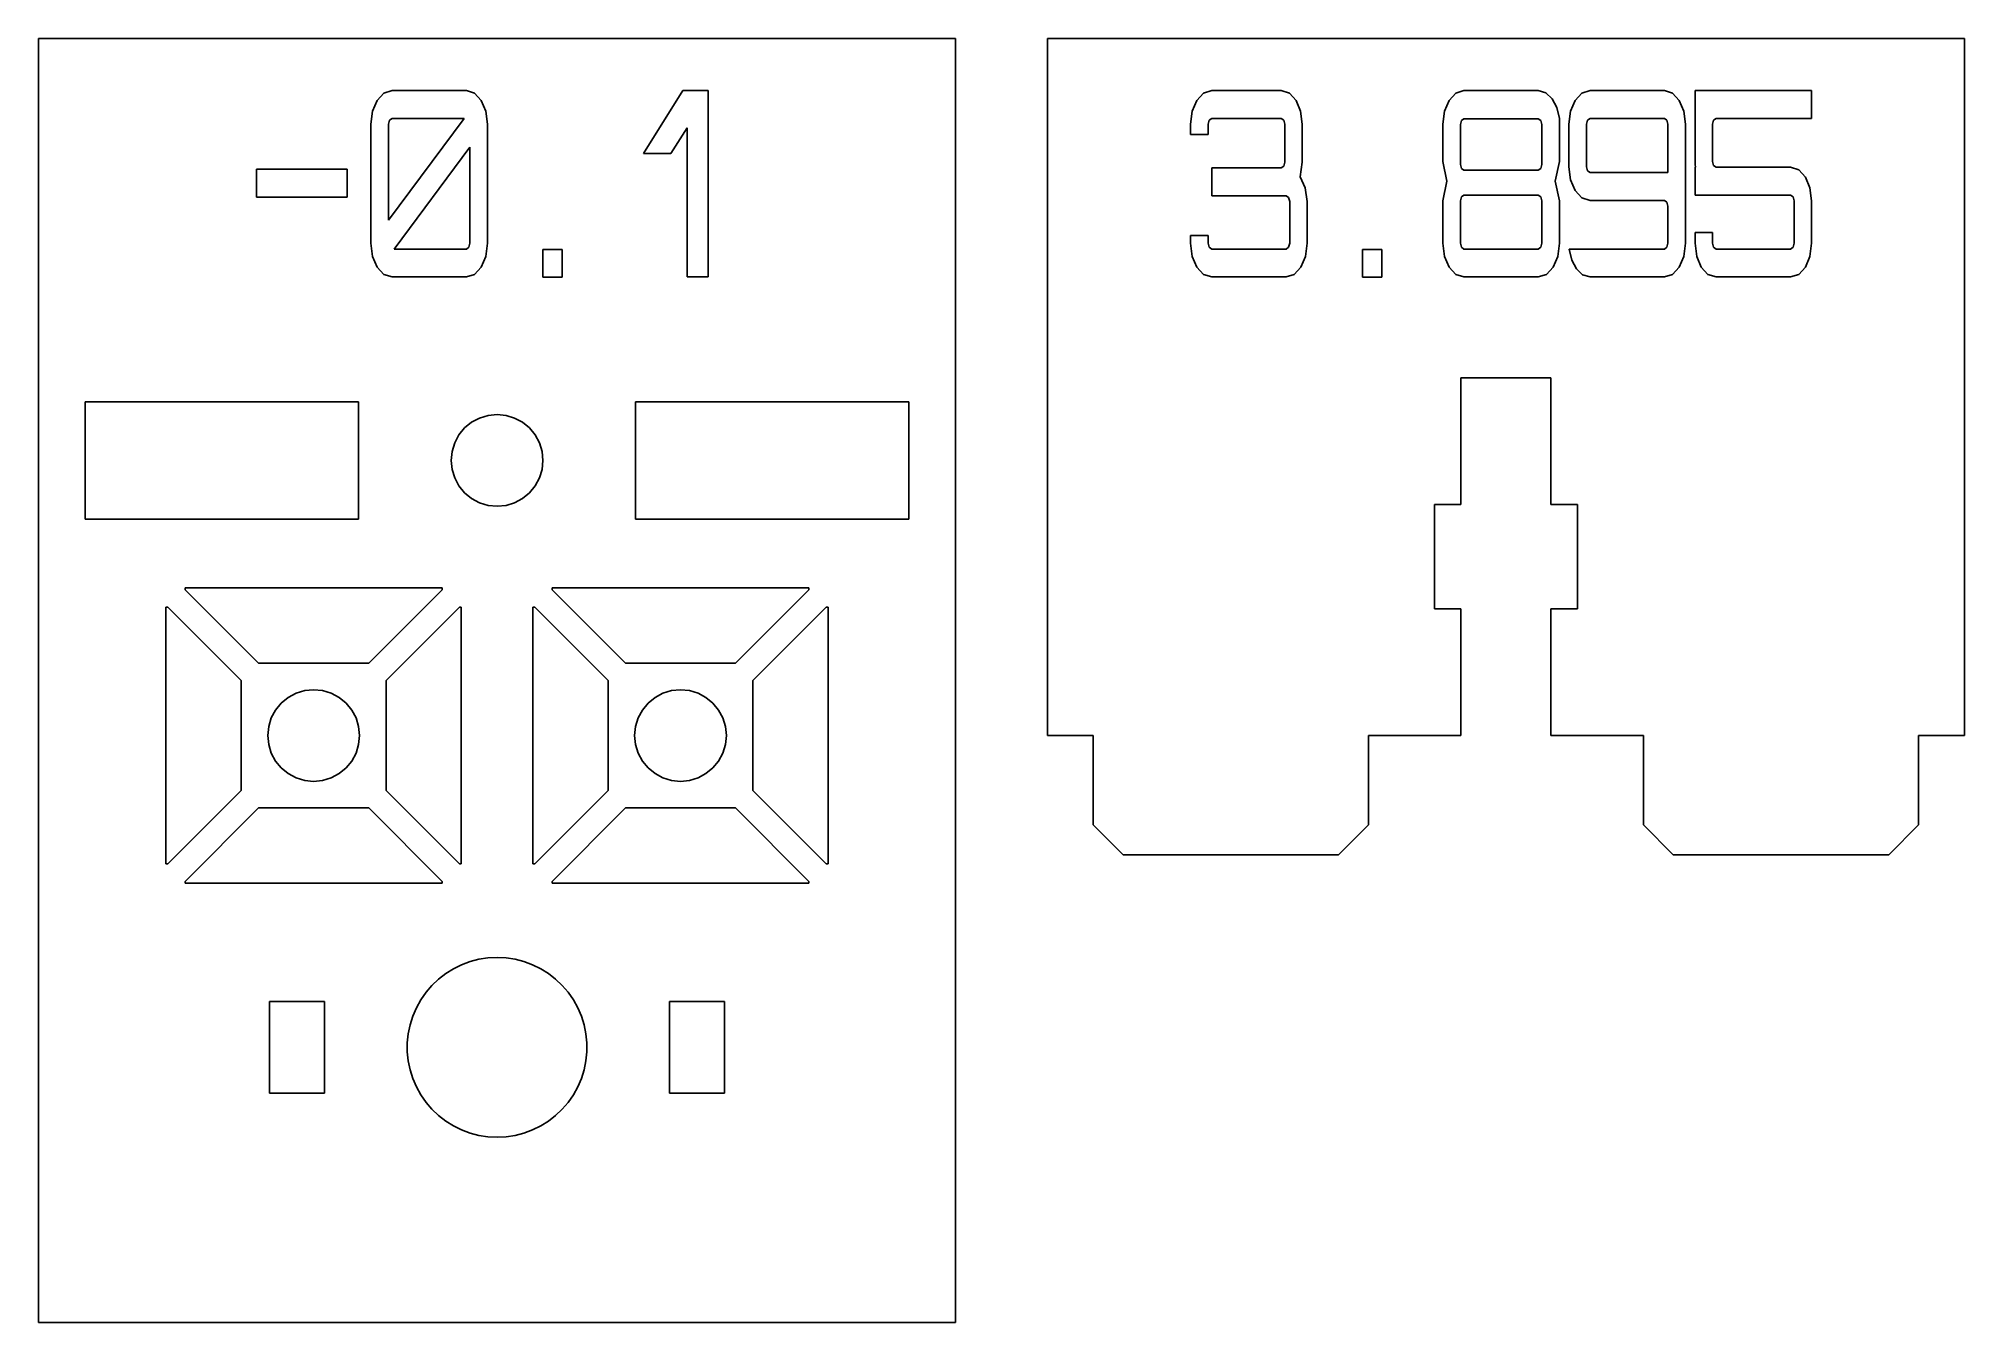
# Model space of a CAD drawing. Header units: metres. Extents: x -55 to 50, y -77 to -7.
import ezdxf

# ---------------------------------------------------------------- set-up
doc = ezdxf.new("R2010")
doc.units = ezdxf.units.M

msp = doc.modelspace()

# ---------------------------------------------------------------- linework, layer by layer
for p, q in [((-5, -7), (-55, -7)), ((-55, -7), (-55, -77)), ((-5, -77), (-5, -7)), ((50, -7), (0, -7)), ((0, -7), (0, -45)), ((50, -45), (50, -7)), ((-36.7871, -10.9619), (-36.5393, -10.376)), ((-36.5393, -10.376), (-36.1731, -9.98047)), ((-36.1731, -9.98047), (-35.7275, -9.84009)), ((-35.7275, -9.84009), (-31.6711, -9.84009)), ((-31.6711, -9.84009), (-31.2256, -9.98047)), ((-31.2256, -9.98047), (-30.8594, -10.376)), ((-30.8594, -10.376), (-30.6128, -10.9619)), ((-22.0251, -13.269), (-19.8682, -9.84009)), ((-19.8682, -9.84009), (-18.4973, -9.84009)), ((-18.4973, -9.84009), (-18.4973, -20)), ((7.90039, -10.9619), (8.14819, -10.376)), ((8.14819, -10.376), (8.5144, -9.98047)), ((8.5144, -9.98047), (8.95996, -9.84009)), ((8.95996, -9.84009), (12.7515, -9.84009)), ((12.7515, -9.84009), (13.197, -9.98047)), ((13.197, -9.98047), (13.5632, -10.376)), ((13.5632, -10.376), (13.8098, -10.9619)), ((21.6504, -10.9619), (21.8982, -10.376)), ((21.8982, -10.376), (22.2644, -9.98047)), ((22.2644, -9.98047), (22.71, -9.84009)), ((22.71, -9.84009), (26.7664, -9.84009)), ((26.7664, -9.84009), (27.1716, -9.95972)), ((27.1716, -9.95972), (27.5159, -10.2844)), ((27.5159, -10.2844), (27.7722, -10.7642)), ((28.5266, -10.9619), (28.7732, -10.376)), ((28.7732, -10.376), (29.1394, -9.98047)), ((29.1394, -9.98047), (29.585, -9.84009)), ((29.585, -9.84009), (33.6414, -9.84009)), ((33.6414, -9.84009), (34.0869, -9.98047)), ((34.0869, -9.98047), (34.4531, -10.376)), ((34.4531, -10.376), (34.6997, -10.9619)), ((35.3125, -13.7061), (35.3125, -9.84009)), ((35.3125, -9.84009), (41.6626, -9.84009)), ((41.6626, -9.84009), (41.6626, -11.3635)), ((-36.875, -11.6736), (-36.7871, -10.9619)), ((-35.9216, -16.9092), (-31.7944, -11.3635)), ((-35.8643, -11.4551), (-35.9216, -11.6736)), ((-35.7275, -11.3635), (-35.8643, -11.4551)), ((-31.7944, -11.3635), (-35.7275, -11.3635)), ((-30.6128, -10.9619), (-30.5249, -11.6736)), ((7.8125, -11.6736), (7.90039, -10.9619)), ((8.82324, -11.4551), (8.76587, -11.6736)), ((8.95996, -11.3635), (8.82324, -11.4551)), ((12.7515, -11.3635), (8.95996, -11.3635)), ((12.8882, -11.4551), (12.7515, -11.3635)), ((12.9456, -11.6736), (12.8882, -11.4551)), ((13.8098, -10.9619), (13.8977, -11.6736)), ((21.5625, -11.6736), (21.6504, -10.9619)), ((22.5732, -11.4697), (22.5159, -11.6882)), ((22.71, -11.3782), (22.5732, -11.4697)), ((26.7664, -11.3782), (22.71, -11.3782)), ((26.9031, -11.4697), (26.7664, -11.3782)), ((26.9604, -11.6882), (26.9031, -11.4697)), ((27.7722, -10.7642), (27.9126, -11.3635)), ((27.9126, -11.3635), (27.9126, -13.7061)), ((28.4375, -11.6736), (28.5266, -10.9619)), ((29.4482, -11.4551), (29.3909, -11.6736)), ((29.585, -11.3635), (29.4482, -11.4551)), ((33.6414, -11.3635), (29.585, -11.3635)), ((33.7781, -11.4551), (33.6414, -11.3635)), ((33.8354, -11.6736), (33.7781, -11.4551)), ((34.6997, -10.9619), (34.7876, -11.6736)), ((36.3232, -11.4551), (36.2659, -11.6736)), ((36.46, -11.3635), (36.3232, -11.4551)), ((41.6626, -11.3635), (36.46, -11.3635)), ((-36.875, -18.1653), (-36.875, -11.6736)), ((-35.9216, -11.6736), (-35.9216, -16.9092)), ((-30.5249, -11.6736), (-30.5249, -18.1653)), ((-19.6448, -11.8713), (-20.5273, -13.269)), ((-19.6448, -20), (-19.6448, -11.8713)), ((7.8125, -12.2388), (7.8125, -11.6736)), ((8.76587, -12.2388), (7.8125, -12.2388)), ((8.76587, -11.6736), (8.76587, -12.2388)), ((12.9456, -13.7488), (12.9456, -11.6736)), ((13.8977, -11.6736), (13.8977, -13.7488)), ((21.5625, -13.7061), (21.5625, -11.6736)), ((22.5159, -11.6882), (22.5159, -13.8611)), ((26.9604, -13.8611), (26.9604, -11.6882)), ((28.4375, -13.988), (28.4375, -11.6736)), ((29.3909, -11.6736), (29.3909, -13.988)), ((33.8354, -14.2993), (33.8354, -11.6736)), ((34.7876, -11.6736), (34.7876, -18.1653)), ((36.2659, -11.6736), (36.2659, -13.7061)), ((-31.4771, -12.9297), (-35.6042, -18.4753)), ((-31.4771, -18.1653), (-31.4771, -12.9297)), ((-20.5273, -13.269), (-22.0251, -13.269)), ((-43.1177, -15.6445), (-43.1177, -14.1211)), ((-43.1177, -14.1211), (-38.1787, -14.1211)), ((-38.1787, -14.1211), (-38.1787, -15.6445)), ((8.95996, -15.5835), (8.95996, -14.0588)), ((8.95996, -14.0588), (12.7515, -14.0588)), ((12.7515, -14.0588), (12.8882, -13.9673)), ((12.8882, -13.9673), (12.9456, -13.7488)), ((13.8977, -13.7488), (13.7842, -14.5386)), ((13.7842, -14.5386), (14.0613, -15.1318)), ((21.7834, -14.7791), (21.5625, -13.7061)), ((22.5159, -13.8611), (22.5732, -14.0796)), ((22.5732, -14.0796), (22.71, -14.1724)), ((22.71, -14.1724), (26.7664, -14.1724)), ((26.7664, -14.1724), (26.9031, -14.0796)), ((26.9031, -14.0796), (26.9604, -13.8611)), ((27.9126, -13.7061), (27.6929, -14.7791)), ((28.5266, -14.7009), (28.4375, -13.988)), ((29.3909, -13.988), (29.4482, -14.2065)), ((29.4482, -14.2065), (29.585, -14.2993)), ((29.585, -14.2993), (33.8354, -14.2993)), ((35.3174, -13.8684), (35.3125, -13.7061)), ((35.3125, -15.5408), (35.3125, -14.0161)), ((35.3125, -14.0161), (35.3308, -14.0161)), ((35.3308, -14.0161), (35.3174, -13.8684)), ((36.2659, -13.7061), (36.3232, -13.9246)), ((36.3232, -13.9246), (36.46, -14.0161)), ((36.46, -14.0161), (40.5164, -14.0161)), ((40.5164, -14.0161), (40.9619, -14.1577)), ((40.9619, -14.1577), (41.3281, -14.5532)), ((41.3281, -14.5532), (41.5747, -15.1379)), ((-38.1787, -15.6445), (-43.1177, -15.6445)), ((13.0164, -15.5835), (8.95996, -15.5835)), ((13.1531, -15.675), (13.0164, -15.5835)), ((13.2104, -15.8936), (13.1531, -15.675)), ((14.0613, -15.1318), (14.1626, -15.8936)), ((21.5625, -15.8508), (21.7834, -14.7791)), ((22.5732, -15.6323), (22.5159, -15.8508)), ((22.71, -15.5408), (22.5732, -15.6323)), ((26.7664, -15.5408), (22.71, -15.5408)), ((26.9031, -15.6323), (26.7664, -15.5408)), ((26.9604, -15.8508), (26.9031, -15.6323)), ((27.6929, -14.7791), (27.9126, -15.8508)), ((28.7732, -15.2869), (28.5266, -14.7009)), ((29.1394, -15.6812), (28.7732, -15.2869)), ((29.585, -15.8228), (29.1394, -15.6812)), ((40.5164, -15.5408), (35.3125, -15.5408)), ((40.6531, -15.6323), (40.5164, -15.5408)), ((40.7104, -15.8508), (40.6531, -15.6323)), ((41.5747, -15.1379), (41.6626, -15.8508)), ((13.2104, -18.1653), (13.2104, -15.8936)), ((14.1626, -15.8936), (14.1626, -18.1653)), ((21.5625, -18.1653), (21.5625, -15.8508)), ((22.5159, -15.8508), (22.5159, -18.1653)), ((26.9604, -18.1653), (26.9604, -15.8508)), ((27.9126, -15.8508), (27.9126, -18.1653)), ((33.6414, -15.8228), (29.585, -15.8228)), ((33.7781, -15.9143), (33.6414, -15.8228)), ((33.8354, -16.1328), (33.7781, -15.9143)), ((33.8354, -18.1653), (33.8354, -16.1328)), ((40.7104, -18.1653), (40.7104, -15.8508)), ((41.6626, -15.8508), (41.6626, -18.1653)), ((7.8125, -18.1653), (7.8125, -17.7417)), ((7.8125, -17.7417), (8.76587, -17.7417)), ((8.76587, -17.7417), (8.76587, -18.1653)), ((35.3125, -18.1653), (35.3125, -17.572)), ((35.3125, -17.572), (36.2659, -17.572)), ((36.2659, -17.572), (36.2659, -18.1653)), ((-36.7871, -18.8782), (-36.875, -18.1653)), ((-36.5393, -19.4629), (-36.7871, -18.8782)), ((-35.6042, -18.4753), (-31.6711, -18.4753)), ((-31.6711, -18.4753), (-31.5344, -18.3838)), ((-31.5344, -18.3838), (-31.4771, -18.1653)), ((-30.6128, -18.8782), (-30.8594, -19.4629)), ((-30.5249, -18.1653), (-30.6128, -18.8782)), ((-27.5134, -20.0195), (-27.5134, -18.4949)), ((-27.5134, -18.4949), (-26.4551, -18.4949)), ((-26.4551, -18.4949), (-26.4551, -20.0195)), ((7.90039, -18.8782), (7.8125, -18.1653)), ((8.14819, -19.4629), (7.90039, -18.8782)), ((8.76587, -18.1653), (8.82324, -18.3838)), ((8.82324, -18.3838), (8.95996, -18.4753)), ((8.95996, -18.4753), (13.0164, -18.4753)), ((13.0164, -18.4753), (13.1531, -18.3838)), ((13.1531, -18.3838), (13.2104, -18.1653)), ((14.0747, -18.8782), (13.8281, -19.4629)), ((14.1626, -18.1653), (14.0747, -18.8782)), ((17.1741, -20.0195), (17.1741, -18.4949)), ((17.1741, -18.4949), (18.2324, -18.4949)), ((18.2324, -18.4949), (18.2324, -20.0195)), ((21.6504, -18.8782), (21.5625, -18.1653)), ((21.8982, -19.4629), (21.6504, -18.8782)), ((22.5159, -18.1653), (22.5732, -18.3838)), ((22.5732, -18.3838), (22.71, -18.4753)), ((22.71, -18.4753), (26.7664, -18.4753)), ((26.7664, -18.4753), (26.9031, -18.3838)), ((26.9031, -18.3838), (26.9604, -18.1653)), ((27.8247, -18.8782), (27.5781, -19.4629)), ((27.9126, -18.1653), (27.8247, -18.8782)), ((28.5925, -19.0759), (28.4558, -18.4753)), ((28.4558, -18.4753), (33.6414, -18.4753)), ((33.6414, -18.4753), (33.7781, -18.3838)), ((33.7781, -18.3838), (33.8354, -18.1653)), ((34.6997, -18.8782), (34.4531, -19.4629)), ((34.7876, -18.1653), (34.6997, -18.8782)), ((35.4004, -18.8782), (35.3125, -18.1653)), ((35.6482, -19.4629), (35.4004, -18.8782)), ((36.2659, -18.1653), (36.3232, -18.3838)), ((36.3232, -18.3838), (36.46, -18.4753)), ((36.46, -18.4753), (40.5164, -18.4753)), ((40.5164, -18.4753), (40.6531, -18.3838)), ((40.6531, -18.3838), (40.7104, -18.1653)), ((41.5747, -18.8782), (41.3281, -19.4629)), ((41.6626, -18.1653), (41.5747, -18.8782)), ((-36.1731, -19.8584), (-36.5393, -19.4629)), ((-35.7275, -20), (-36.1731, -19.8584)), ((-31.2256, -19.8584), (-31.6711, -20)), ((-30.8594, -19.4629), (-31.2256, -19.8584)), ((8.5144, -19.8584), (8.14819, -19.4629)), ((8.95996, -20), (8.5144, -19.8584)), ((13.4619, -19.8584), (13.0164, -20)), ((13.8281, -19.4629), (13.4619, -19.8584)), ((22.2644, -19.8584), (21.8982, -19.4629)), ((22.71, -20), (22.2644, -19.8584)), ((27.2119, -19.8584), (26.7664, -20)), ((27.5781, -19.4629), (27.2119, -19.8584)), ((28.844, -19.5557), (28.5925, -19.0759)), ((29.1833, -19.8792), (28.844, -19.5557)), ((29.585, -20), (29.1833, -19.8792)), ((34.0869, -19.8584), (33.6414, -20)), ((34.4531, -19.4629), (34.0869, -19.8584)), ((36.0144, -19.8584), (35.6482, -19.4629)), ((36.46, -20), (36.0144, -19.8584)), ((40.9619, -19.8584), (40.5164, -20)), ((41.3281, -19.4629), (40.9619, -19.8584)), ((-31.6711, -20), (-35.7275, -20)), ((-26.4551, -20.0195), (-27.5134, -20.0195)), ((-18.4973, -20), (-19.6448, -20)), ((13.0164, -20), (8.95996, -20)), ((18.2324, -20.0195), (17.1741, -20.0195)), ((26.7664, -20), (22.71, -20)), ((33.6414, -20), (29.585, -20)), ((40.5164, -20), (36.46, -20)), ((22.55, -32.4), (22.55, -25.5)), ((22.55, -25.5), (27.45, -25.5)), ((27.45, -25.5), (27.45, -32.4)), ((-52.45, -33.2), (-52.45, -26.8)), ((-52.45, -26.8), (-37.55, -26.8)), ((-37.55, -26.8), (-37.55, -33.2)), ((-22.45, -33.2), (-22.45, -26.8)), ((-22.45, -26.8), (-7.54999, -26.8)), ((-7.54999, -26.8), (-7.54999, -33.2)), ((-32.0787, -28.6111), (-31.7678, -28.2322)), ((-31.7678, -28.2322), (-31.3889, -27.9213)), ((-31.3889, -27.9213), (-30.9567, -27.6903)), ((-30.9567, -27.6903), (-30.4877, -27.548)), ((-30.4877, -27.548), (-30, -27.5)), ((-30, -27.5), (-29.5123, -27.548)), ((-29.5123, -27.548), (-29.0433, -27.6903)), ((-29.0433, -27.6903), (-28.6111, -27.9213)), ((-28.6111, -27.9213), (-28.2322, -28.2322)), ((-28.2322, -28.2322), (-27.9213, -28.6111)), ((-32.452, -29.5123), (-32.3097, -29.0433)), ((-32.3097, -29.0433), (-32.0787, -28.6111)), ((-27.9213, -28.6111), (-27.6903, -29.0433)), ((-27.6903, -29.0433), (-27.548, -29.5123)), ((-32.5, -30), (-32.452, -29.5123)), ((-32.452, -30.4877), (-32.5, -30)), ((-27.548, -29.5123), (-27.5, -30)), ((-27.5, -30), (-27.548, -30.4877)), ((-32.3097, -30.9567), (-32.452, -30.4877)), ((-32.0787, -31.3889), (-32.3097, -30.9567)), ((-31.7678, -31.7678), (-32.0787, -31.3889)), ((-27.9213, -31.3889), (-28.2322, -31.7678)), ((-27.6903, -30.9567), (-27.9213, -31.3889)), ((-27.548, -30.4877), (-27.6903, -30.9567)), ((-31.3889, -32.0787), (-31.7678, -31.7678)), ((-30.9567, -32.3097), (-31.3889, -32.0787)), ((-30.4877, -32.452), (-30.9567, -32.3097)), ((-30, -32.5), (-30.4877, -32.452)), ((-29.5123, -32.452), (-30, -32.5)), ((-29.0433, -32.3097), (-29.5123, -32.452)), ((-28.6111, -32.0787), (-29.0433, -32.3097)), ((-28.2322, -31.7678), (-28.6111, -32.0787)), ((21.105, -38.1), (21.105, -32.4)), ((21.105, -32.4), (22.55, -32.4)), ((27.45, -32.4), (28.895, -32.4)), ((28.895, -32.4), (28.895, -38.1)), ((-37.55, -33.2), (-52.45, -33.2)), ((-7.54999, -33.2), (-22.45, -33.2)), ((-47, -37.05), (-47, -36.95)), ((-47, -36.95), (-33, -36.95)), ((-43, -41.05), (-47, -37.05)), ((-33, -37.05), (-37, -41.05)), ((-33, -36.95), (-33, -37.05)), ((-27, -37.05), (-27, -36.95)), ((-27, -36.95), (-13, -36.95)), ((-23, -41.05), (-27, -37.05)), ((-13, -37.05), (-17, -41.05)), ((-13, -36.95), (-13, -37.05)), ((-48.05, -52), (-48.05, -38)), ((-48.05, -38), (-47.95, -38)), ((-47.95, -38), (-43.95, -42)), ((-36.05, -42), (-32.05, -38)), ((-32.05, -38), (-31.95, -38)), ((-31.95, -38), (-31.95, -52)), ((-28.05, -52), (-28.05, -38)), ((-28.05, -38), (-27.95, -38)), ((-27.95, -38), (-23.95, -42)), ((-16.05, -42), (-12.05, -38)), ((-12.05, -38), (-11.95, -38)), ((-11.95, -38), (-11.95, -52)), ((22.55, -38.1), (21.105, -38.1)), ((22.55, -45), (22.55, -38.1)), ((28.895, -38.1), (27.45, -38.1)), ((27.45, -38.1), (27.45, -45)), ((-43.95, -42), (-43.95, -48)), ((-37, -41.05), (-43, -41.05)), ((-36.05, -48), (-36.05, -42)), ((-23.95, -42), (-23.95, -48)), ((-17, -41.05), (-23, -41.05)), ((-16.05, -48), (-16.05, -42)), ((-41.7678, -43.2322), (-41.3889, -42.9213)), ((-41.3889, -42.9213), (-40.9567, -42.6903)), ((-40.9567, -42.6903), (-40.4877, -42.548)), ((-40.4877, -42.548), (-40, -42.5)), ((-40, -42.5), (-39.5123, -42.548)), ((-39.5123, -42.548), (-39.0433, -42.6903)), ((-39.0433, -42.6903), (-38.6111, -42.9213)), ((-38.6111, -42.9213), (-38.2322, -43.2322)), ((-21.7678, -43.2322), (-21.3889, -42.9213)), ((-21.3889, -42.9213), (-20.9567, -42.6903)), ((-20.9567, -42.6903), (-20.4877, -42.548)), ((-20.4877, -42.548), (-20, -42.5)), ((-20, -42.5), (-19.5123, -42.548)), ((-19.5123, -42.548), (-19.0433, -42.6903)), ((-19.0433, -42.6903), (-18.6111, -42.9213)), ((-18.6111, -42.9213), (-18.2322, -43.2322)), ((-42.452, -44.5123), (-42.3097, -44.0433)), ((-42.3097, -44.0433), (-42.0787, -43.6111)), ((-42.0787, -43.6111), (-41.7678, -43.2322)), ((-38.2322, -43.2322), (-37.9213, -43.6111)), ((-37.9213, -43.6111), (-37.6903, -44.0433)), ((-37.6903, -44.0433), (-37.548, -44.5123)), ((-22.452, -44.5123), (-22.3097, -44.0433)), ((-22.3097, -44.0433), (-22.0787, -43.6111)), ((-22.0787, -43.6111), (-21.7678, -43.2322)), ((-18.2322, -43.2322), (-17.9213, -43.6111)), ((-17.9213, -43.6111), (-17.6903, -44.0433)), ((-17.6903, -44.0433), (-17.548, -44.5123)), ((-42.5, -45), (-42.452, -44.5123)), ((-42.452, -45.4877), (-42.5, -45)), ((-37.548, -44.5123), (-37.5, -45)), ((-37.5, -45), (-37.548, -45.4877)), ((-22.5, -45), (-22.452, -44.5123)), ((-22.452, -45.4877), (-22.5, -45)), ((-17.548, -44.5123), (-17.5, -45)), ((-17.5, -45), (-17.548, -45.4877)), ((0, -45), (2.5, -45)), ((2.5, -45), (2.5, -49.875)), ((17.5, -49.875), (17.5, -45)), ((17.5, -45), (22.55, -45)), ((27.45, -45), (32.5, -45)), ((32.5, -45), (32.5, -49.875)), ((47.5, -49.875), (47.5, -45)), ((47.5, -45), (50, -45)), ((-42.3097, -45.9567), (-42.452, -45.4877)), ((-42.0787, -46.3889), (-42.3097, -45.9567)), ((-37.6903, -45.9567), (-37.9213, -46.3889)), ((-37.548, -45.4877), (-37.6903, -45.9567)), ((-22.3097, -45.9567), (-22.452, -45.4877)), ((-22.0787, -46.3889), (-22.3097, -45.9567)), ((-17.6903, -45.9567), (-17.9213, -46.3889)), ((-17.548, -45.4877), (-17.6903, -45.9567)), ((-41.7678, -46.7678), (-42.0787, -46.3889)), ((-41.3889, -47.0787), (-41.7678, -46.7678)), ((-40.9567, -47.3097), (-41.3889, -47.0787)), ((-38.6111, -47.0787), (-39.0433, -47.3097)), ((-38.2322, -46.7678), (-38.6111, -47.0787)), ((-37.9213, -46.3889), (-38.2322, -46.7678)), ((-21.7678, -46.7678), (-22.0787, -46.3889)), ((-21.3889, -47.0787), (-21.7678, -46.7678)), ((-20.9567, -47.3097), (-21.3889, -47.0787)), ((-18.6111, -47.0787), (-19.0433, -47.3097)), ((-18.2322, -46.7678), (-18.6111, -47.0787)), ((-17.9213, -46.3889), (-18.2322, -46.7678)), ((-43.95, -48), (-47.95, -52)), ((-40.4877, -47.452), (-40.9567, -47.3097)), ((-40, -47.5), (-40.4877, -47.452)), ((-39.5123, -47.452), (-40, -47.5)), ((-39.0433, -47.3097), (-39.5123, -47.452)), ((-32.05, -52), (-36.05, -48)), ((-23.95, -48), (-27.95, -52)), ((-20.4877, -47.452), (-20.9567, -47.3097)), ((-20, -47.5), (-20.4877, -47.452)), ((-19.5123, -47.452), (-20, -47.5)), ((-19.0433, -47.3097), (-19.5123, -47.452)), ((-12.05, -52), (-16.05, -48)), ((-47, -52.95), (-43, -48.95)), ((-43, -48.95), (-37, -48.95)), ((-37, -48.95), (-33, -52.95)), ((-27, -52.95), (-23, -48.95)), ((-23, -48.95), (-17, -48.95)), ((-17, -48.95), (-13, -52.95)), ((2.5, -49.875), (4.125, -51.5)), ((15.875, -51.5), (17.5, -49.875)), ((32.5, -49.875), (34.125, -51.5)), ((45.875, -51.5), (47.5, -49.875)), ((-47.95, -52), (-48.05, -52)), ((-31.95, -52), (-32.05, -52)), ((-27.95, -52), (-28.05, -52)), ((-11.95, -52), (-12.05, -52)), ((4.125, -51.5), (15.875, -51.5)), ((34.125, -51.5), (45.875, -51.5)), ((-47, -53.05), (-47, -52.95)), ((-33, -53.05), (-47, -53.05)), ((-33, -52.95), (-33, -53.05)), ((-27, -53.05), (-27, -52.95)), ((-13, -53.05), (-27, -53.05)), ((-13, -52.95), (-13, -53.05)), ((-32.7992, -57.9783), (-32.378, -57.7157)), ((-32.378, -57.7157), (-31.9323, -57.4971)), ((-31.9323, -57.4971), (-31.4669, -57.3247)), ((-31.4669, -57.3247), (-30.9864, -57.2003)), ((-30.9864, -57.2003), (-30.4957, -57.1251)), ((-30.4957, -57.1251), (-30, -57.1)), ((-30, -57.1), (-29.5043, -57.1251)), ((-29.5043, -57.1251), (-29.0136, -57.2003)), ((-29.0136, -57.2003), (-28.5331, -57.3247)), ((-28.5331, -57.3247), (-28.0677, -57.4971)), ((-28.0677, -57.4971), (-27.622, -57.7157)), ((-27.622, -57.7157), (-27.2008, -57.9783)), ((-33.8748, -59.0007), (-33.5515, -58.6241)), ((-33.5515, -58.6241), (-33.1917, -58.2821)), ((-33.1917, -58.2821), (-32.7992, -57.9783)), ((-27.2008, -57.9783), (-26.8083, -58.2821)), ((-26.8083, -58.2821), (-26.4485, -58.6241)), ((-26.4485, -58.6241), (-26.1252, -59.0007)), ((-42.4, -64.5), (-42.4, -59.5)), ((-42.4, -59.5), (-39.4, -59.5)), ((-39.4, -59.5), (-39.4, -64.5)), ((-34.595, -60.2982), (-34.3992, -59.8421)), ((-34.3992, -59.8421), (-34.1584, -59.4081)), ((-34.1584, -59.4081), (-33.8748, -59.0007)), ((-26.1252, -59.0007), (-25.8416, -59.4081)), ((-25.8416, -59.4081), (-25.6008, -59.8421)), ((-25.6008, -59.8421), (-25.405, -60.2982)), ((-20.6, -64.5), (-20.6, -59.5)), ((-20.6, -59.5), (-17.6, -59.5)), ((-17.6, -59.5), (-17.6, -64.5)), ((-34.8435, -61.258), (-34.7436, -60.7718)), ((-34.7436, -60.7718), (-34.595, -60.2982)), ((-25.405, -60.2982), (-25.2564, -60.7718)), ((-25.2564, -60.7718), (-25.1565, -61.258)), ((-34.8937, -61.7518), (-34.8435, -61.258)), ((-34.8937, -62.2482), (-34.8937, -61.7518)), ((-25.1565, -61.258), (-25.1063, -61.7518)), ((-25.1063, -61.7518), (-25.1063, -62.2482)), ((-34.8435, -62.742), (-34.8937, -62.2482)), ((-34.7436, -63.2282), (-34.8435, -62.742)), ((-25.1565, -62.742), (-25.2564, -63.2282)), ((-25.1063, -62.2482), (-25.1565, -62.742)), ((-34.595, -63.7018), (-34.7436, -63.2282)), ((-34.3992, -64.1579), (-34.595, -63.7018)), ((-25.405, -63.7018), (-25.6008, -64.1579)), ((-25.2564, -63.2282), (-25.405, -63.7018)), ((-39.4, -64.5), (-42.4, -64.5)), ((-34.1584, -64.5919), (-34.3992, -64.1579)), ((-33.8748, -64.9993), (-34.1584, -64.5919)), ((-33.5515, -65.3759), (-33.8748, -64.9993)), ((-26.1252, -64.9993), (-26.4485, -65.3759)), ((-25.8416, -64.5919), (-26.1252, -64.9993)), ((-25.6008, -64.1579), (-25.8416, -64.5919)), ((-17.6, -64.5), (-20.6, -64.5)), ((-33.1917, -65.7179), (-33.5515, -65.3759)), ((-32.7992, -66.0217), (-33.1917, -65.7179)), ((-32.378, -66.2843), (-32.7992, -66.0217)), ((-27.2008, -66.0217), (-27.622, -66.2843)), ((-26.8083, -65.7179), (-27.2008, -66.0217)), ((-26.4485, -65.3759), (-26.8083, -65.7179)), ((-31.9323, -66.5029), (-32.378, -66.2843)), ((-31.4669, -66.6753), (-31.9323, -66.5029)), ((-30.9864, -66.7997), (-31.4669, -66.6753)), ((-30.4957, -66.8748), (-30.9864, -66.7997)), ((-30, -66.9), (-30.4957, -66.8748)), ((-29.5043, -66.8748), (-30, -66.9)), ((-29.0136, -66.7997), (-29.5043, -66.8748)), ((-28.5331, -66.6753), (-29.0136, -66.7997)), ((-28.0676, -66.5029), (-28.5331, -66.6753)), ((-27.622, -66.2843), (-28.0676, -66.5029)), ((-55, -77), (-5, -77))]:
    msp.add_line(p, q)

doc.saveas('drawing.dxf')
